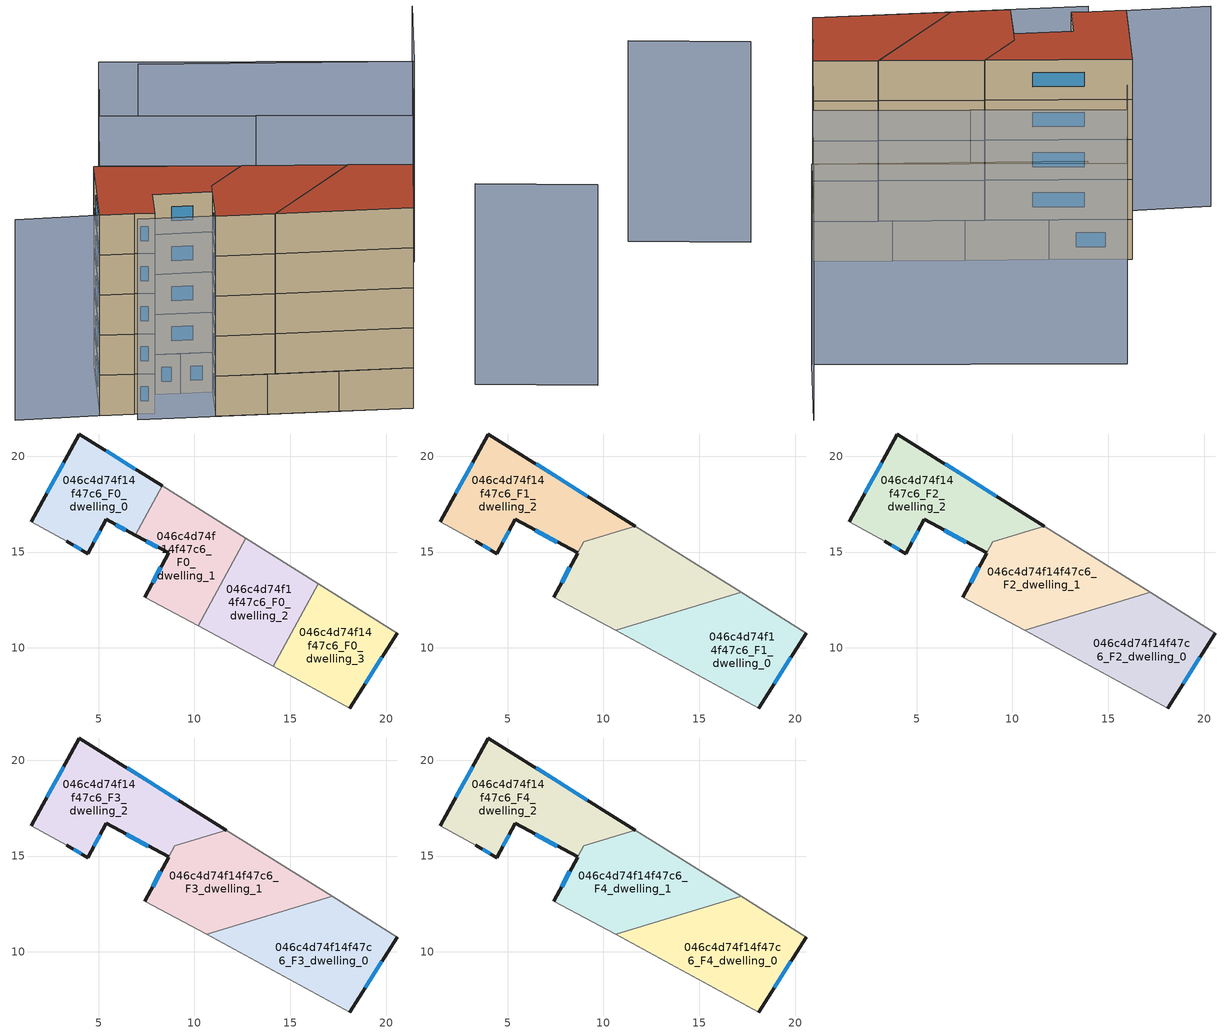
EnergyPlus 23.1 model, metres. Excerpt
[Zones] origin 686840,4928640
046c4d74f14f47c6_F0_dwelling_0
 floor ground (EU_floor_Construction): 8.31,18.45 6.92,15.88 5.39,16.7 4.44,14.92 3.34,15.56 1.49,16.58 3.99,21.16 z0
 wall outside (EU_wall_Construction): 8.31,18.45 3.99,21.16 1.49,16.58 / 3.34,15.56 4.44,14.92 5.39,16.7 6.92,15.88 z0:3
 wall adiabatic (EU_wall_Construction): 1.49,16.58 3.34,15.56 z0:3
 wall to 046c4d74f14f47c6_F0_dwelling_1 (EU_wall_Construction): 6.92,15.88 8.31,18.45 z0:3
 window (EU_Window_Construction): 3.17,19.67 2.3,18.07 / 6.91,19.33 5.4,20.28 / 5.89,16.43 6.42,16.15 / 4.75,15.5 5.08,16.12 / 3.7,15.35 4.08,15.13 z0.98:2.02
046c4d74f14f47c6_F0_dwelling_1
 floor ground (EU_floor_Construction): 12.68,15.72 10.2,11.14 7.42,12.65 8.65,14.95 6.92,15.88 8.31,18.45 z0
 wall outside (EU_wall_Construction): 6.92,15.88 8.65,14.95 7.42,12.65 z0:3
 wall adiabatic (EU_wall_Construction): 12.68,15.72 8.31,18.45 / 7.42,12.65 10.2,11.14 z0:3
 wall to 046c4d74f14f47c6_F0_dwelling_2 (EU_wall_Construction): 10.2,11.14 12.68,15.72 z0:3
 window (EU_Window_Construction): 8.25,14.2 7.82,13.4 / 7.48,15.58 8.09,15.25 z0.98:2.02
046c4d74f14f47c6_F0_dwelling_2
 floor ground (EU_floor_Construction): 16.45,13.36 14.1,9.03 10.2,11.14 12.68,15.72 z0
 wall adiabatic (EU_wall_Construction): 16.45,13.36 12.68,15.72 / 10.2,11.14 14.1,9.03 z0:3
 wall to 046c4d74f14f47c6_F0_dwelling_3 (EU_wall_Construction): 14.1,9.03 16.45,13.36 z0:3
046c4d74f14f47c6_F0_dwelling_3
 floor ground (EU_floor_Construction): 20.58,10.77 18.1,6.86 14.1,9.03 16.45,13.36 z0
 wall outside (EU_wall_Construction): 18.1,6.86 20.58,10.77 z0:3
 wall adiabatic (EU_wall_Construction): 20.58,10.77 16.45,13.36 / 14.1,9.03 18.1,6.86 z0:3
 window (EU_Window_Construction): 18.9,8.13 19.77,9.5 z0.98:2.02
046c4d74f14f47c6_F1_dwelling_0
 floor to 046c4d74f14f47c6_F0_dwelling_3 (EU_floor_Construction): 20.58,10.77 18.1,6.86 14.1,9.03 16.01,12.54 17.18,12.9 z3
 floor to 046c4d74f14f47c6_F0_dwelling_2 (EU_floor_Construction): 16.01,12.54 14.1,9.03 10.63,10.91 z3
 wall outside (EU_wall_Construction): 18.1,6.86 20.58,10.77 z3:6
 wall adiabatic (EU_wall_Construction): 20.58,10.77 17.19,12.9 / 10.63,10.91 18.1,6.86 z3:6
 wall to 046c4d74f14f47c6_F1_dwelling_1 (EU_wall_Construction): 17.19,12.9 10.63,10.91 z3:6
 window (EU_Window_Construction): 18.9,8.13 19.77,9.5 z3.98:5.02
046c4d74f14f47c6_F1_dwelling_1
 floor to 046c4d74f14f47c6_F0_dwelling_1 (EU_floor_Construction): 12.68,15.72 10.2,11.14 7.42,12.65 8.65,14.95 8.96,15.54 11.66,16.36 z3
 floor to 046c4d74f14f47c6_F0_dwelling_2 (EU_floor_Construction): 16.45,13.36 16.01,12.54 10.63,10.91 10.2,11.14 12.68,15.72 z3
 floor to 046c4d74f14f47c6_F0_dwelling_3 (EU_floor_Construction): 17.18,12.9 16.01,12.54 16.45,13.36 z3
 wall outside (EU_wall_Construction): 8.65,14.95 7.42,12.65 z3:6
 wall to 046c4d74f14f47c6_F1_dwelling_2 (EU_wall_Construction): 8.96,15.54 8.65,14.95 / 11.66,16.36 8.97,15.54 z3:6
 wall adiabatic (EU_wall_Construction): 17.19,12.9 11.66,16.36 / 7.42,12.65 10.63,10.91 z3:6
 window (EU_Window_Construction): 8.25,14.2 7.82,13.4 z3.98:5.02
046c4d74f14f47c6_F1_dwelling_2
 floor to 046c4d74f14f47c6_F0_dwelling_0 (EU_floor_Construction): 8.31,18.45 6.92,15.88 5.39,16.7 4.44,14.92 3.34,15.56 1.49,16.58 3.99,21.16 z3
 floor to 046c4d74f14f47c6_F0_dwelling_1 (EU_floor_Construction): 11.66,16.36 8.96,15.54 8.65,14.95 6.92,15.88 8.31,18.45 z3
 wall outside (EU_wall_Construction): 3.34,15.56 4.44,14.92 5.39,16.7 8.65,14.95 / 11.66,16.36 3.99,21.16 1.49,16.58 z3:6
 wall adiabatic (EU_wall_Construction): 1.49,16.58 3.34,15.56 z3:6
 window (EU_Window_Construction): 4.75,15.5 5.08,16.12 / 3.7,15.35 4.08,15.13 / 3.17,19.67 2.3,18.07 / 9.17,17.92 6.48,19.6 / 6.45,16.13 7.59,15.52 z3.98:5.02
046c4d74f14f47c6_F2_dwelling_0
 floor to 046c4d74f14f47c6_F1_dwelling_0 (EU_floor_Construction): 20.58,10.77 18.1,6.86 10.63,10.91 17.19,12.9 z6
 wall outside (EU_wall_Construction): 18.1,6.86 20.58,10.77 z6:9
 wall adiabatic (EU_wall_Construction): 20.58,10.77 17.19,12.9 / 10.63,10.91 18.1,6.86 z6:9
 wall to 046c4d74f14f47c6_F2_dwelling_1 (EU_wall_Construction): 17.19,12.9 10.63,10.91 z6:9
 window (EU_Window_Construction): 18.9,8.13 19.77,9.5 z6.98:8.02
046c4d74f14f47c6_F2_dwelling_1
 floor to 046c4d74f14f47c6_F1_dwelling_1 (EU_floor_Construction): 17.19,12.9 10.63,10.91 7.42,12.65 8.65,14.95 8.96,15.54 11.66,16.36 z6
 wall outside (EU_wall_Construction): 8.65,14.95 7.42,12.65 z6:9
 wall to 046c4d74f14f47c6_F2_dwelling_2 (EU_wall_Construction): 8.96,15.54 8.65,14.95 / 11.66,16.36 8.97,15.54 z6:9
 wall adiabatic (EU_wall_Construction): 17.19,12.9 11.66,16.36 / 7.42,12.65 10.63,10.91 z6:9
 window (EU_Window_Construction): 8.25,14.2 7.82,13.4 z6.98:8.02
046c4d74f14f47c6_F2_dwelling_2
 floor to 046c4d74f14f47c6_F1_dwelling_2 (EU_floor_Construction): 11.66,16.36 8.96,15.54 8.65,14.95 5.39,16.7 4.44,14.92 3.34,15.56 1.49,16.58 3.99,21.16 z6
 wall outside (EU_wall_Construction): 3.34,15.56 4.44,14.92 5.39,16.7 8.65,14.95 / 11.66,16.36 3.99,21.16 1.49,16.58 z6:9
 wall adiabatic (EU_wall_Construction): 1.49,16.58 3.34,15.56 z6:9
 window (EU_Window_Construction): 4.75,15.5 5.08,16.12 / 3.7,15.35 4.08,15.13 / 3.17,19.67 2.3,18.07 / 9.17,17.92 6.48,19.6 / 6.45,16.13 7.59,15.52 z6.98:8.02
046c4d74f14f47c6_F3_dwelling_0
 floor to 046c4d74f14f47c6_F2_dwelling_0 (EU_floor_Construction): 20.58,10.77 18.1,6.86 10.63,10.91 17.19,12.9 z9
 wall outside (EU_wall_Construction): 18.1,6.86 20.58,10.77 z9:12
 wall adiabatic (EU_wall_Construction): 20.58,10.77 17.19,12.9 / 10.63,10.91 18.1,6.86 z9:12
 wall to 046c4d74f14f47c6_F3_dwelling_1 (EU_wall_Construction): 17.19,12.9 10.63,10.91 z9:12
 window (EU_Window_Construction): 18.9,8.13 19.77,9.5 z9.98:11.02
046c4d74f14f47c6_F3_dwelling_1
 floor to 046c4d74f14f47c6_F2_dwelling_1 (EU_floor_Construction): 17.19,12.9 10.63,10.91 7.42,12.65 8.65,14.95 8.96,15.54 11.66,16.36 z9
 wall outside (EU_wall_Construction): 8.65,14.95 7.42,12.65 z9:12
 wall to 046c4d74f14f47c6_F3_dwelling_2 (EU_wall_Construction): 8.96,15.54 8.65,14.95 / 11.66,16.36 8.97,15.54 z9:12
 wall adiabatic (EU_wall_Construction): 17.19,12.9 11.66,16.36 / 7.42,12.65 10.63,10.91 z9:12
 window (EU_Window_Construction): 8.25,14.2 7.82,13.4 z9.98:11.02
046c4d74f14f47c6_F3_dwelling_2
 floor to 046c4d74f14f47c6_F2_dwelling_2 (EU_floor_Construction): 11.66,16.36 8.96,15.54 8.65,14.95 5.39,16.7 4.44,14.92 3.34,15.56 1.49,16.58 3.99,21.16 z9
 wall outside (EU_wall_Construction): 3.34,15.56 4.44,14.92 5.39,16.7 8.65,14.95 / 11.66,16.36 3.99,21.16 1.49,16.58 z9:12
 wall adiabatic (EU_wall_Construction): 1.49,16.58 3.34,15.56 z9:12
 window (EU_Window_Construction): 4.75,15.5 5.08,16.12 / 3.7,15.35 4.08,15.13 / 3.17,19.67 2.3,18.07 / 9.17,17.92 6.48,19.6 / 6.45,16.13 7.59,15.52 z9.98:11.02
046c4d74f14f47c6_F4_dwelling_0
 floor to 046c4d74f14f47c6_F3_dwelling_0 (EU_floor_Construction): 20.58,10.77 18.1,6.86 10.63,10.91 17.19,12.9 z12
 wall outside (EU_wall_Construction): 18.1,6.86 20.58,10.77 z12:15
 wall adiabatic (EU_wall_Construction): 20.58,10.77 17.19,12.9 / 10.63,10.91 18.1,6.86 z12:15
 wall to 046c4d74f14f47c6_F4_dwelling_1 (EU_wall_Construction): 17.19,12.9 10.63,10.91 z12:15
 window (EU_Window_Construction): 18.9,8.13 19.77,9.5 z12.98:14.02
 roof outside (EU_roof_Construction): 18.1,6.86 20.58,10.77 17.19,12.9 10.63,10.91 z15
046c4d74f14f47c6_F4_dwelling_1
 floor to 046c4d74f14f47c6_F3_dwelling_1 (EU_floor_Construction): 17.19,12.9 10.63,10.91 7.42,12.65 8.65,14.95 8.96,15.54 11.66,16.36 z12
 wall outside (EU_wall_Construction): 8.65,14.95 7.42,12.65 z12:15
 wall to 046c4d74f14f47c6_F4_dwelling_2 (EU_wall_Construction): 8.96,15.54 8.65,14.95 / 11.66,16.36 8.97,15.54 z12:15
 wall adiabatic (EU_wall_Construction): 17.19,12.9 11.66,16.36 / 7.42,12.65 10.63,10.91 z12:15
 window (EU_Window_Construction): 8.25,14.2 7.82,13.4 z12.98:14.02
 roof outside (EU_roof_Construction): 17.19,12.9 11.66,16.36 8.97,15.54 7.42,12.65 10.63,10.91 z15
046c4d74f14f47c6_F4_dwelling_2
 floor to 046c4d74f14f47c6_F3_dwelling_2 (EU_floor_Construction): 11.66,16.36 8.96,15.54 8.65,14.95 5.39,16.7 4.44,14.92 3.34,15.56 1.49,16.58 3.99,21.16 z12
 wall outside (EU_wall_Construction): 3.34,15.56 4.44,14.92 5.39,16.7 8.65,14.95 / 11.66,16.36 3.99,21.16 1.49,16.58 z12:15
 wall adiabatic (EU_wall_Construction): 1.49,16.58 3.34,15.56 z12:15
 window (EU_Window_Construction): 4.75,15.5 5.08,16.12 / 3.7,15.35 4.08,15.13 / 3.17,19.67 2.3,18.07 / 9.17,17.92 6.48,19.6 / 6.45,16.13 7.59,15.52 z12.98:14.02
 roof outside (EU_roof_Construction): 11.66,16.36 3.99,21.16 1.49,16.58 3.34,15.56 4.44,14.92 5.39,16.7 8.65,14.95 8.96,15.54 z15
shading: 3.19,14.94 18.1,6.86 / -3.15,18.99 3.36,15.61 / 29.74,25.06 26.62,20 / 26.62,20 12.21,28.89 / 22.66,6.94 28.95,2.78 / 7.17,25.54 23.43,15.22 / 23.43,15.22 20.56,10.7 / 20.56,10.7 4.3,21.02 / 4.3,21.02 7.17,25.54 / 23.45,15.21 7.19,25.53 / 7.19,25.53 10.27,30.38 / 10.27,30.38 26.53,20.06 / 26.53,20.06 23.45,15.21 z0:15
[Building]
EU S2 Campaign: North Axis=0; Terrain=City; Solar Distribution=FullExterior
[Site:Location]
Bologna: Latitude=44.5; Longitude=11.25; Time Zone=1; Elevation=37
[SizingPeriod:WeatherFileDays]
AnnualSizingPeriod: Begin Month=1; Begin Day of Month=1; End Month=12; End Day of Month=31; Day of Week for Start Day=Monday; Use Weather File Daylight Saving Period=No; Use Weather File Rain and Snow Indicators=No
[MATERIAL]
EU_InternalMass_Material: Roughness=MediumRough; Thickness=0.1; Conductivity=1; Density=1800; Specific Heat=900; Thermal Absorptance=0.9; Solar Absorptance=0.7; Visible Absorptance=0.7
[MATERIAL:NOMASS] Roughness=MediumRough; Thermal Absorptance=0.9; Solar Absorptance=0.7; Visible Absorptance=0.7
Name | Thermal Resistance
EU_wall_NoMass | 0.905828
EU_roof_NoMass | 0.37593
EU_floor_NoMass | 0.67114
[WINDOWMATERIAL:SIMPLEGLAZINGSYSTEM]
EU_Window_SimpleGlazing: UFactor=4.52486; Solar Heat Gain Coefficient=0.85; Visible Transmittance=0.85
[CONSTRUCTION]
EU_wall_Construction: EU_wall_NoMass
EU_roof_Construction: EU_roof_NoMass
EU_floor_Construction: EU_floor_NoMass
EU_InternalMass_Construction: EU_InternalMass_Material
EU_Window_Construction: EU_Window_SimpleGlazing
[ZONE] Type=1; Multiplier=1; Ceiling Height=autocalculate; Floor Area=autocalculate; Part of Total Floor Area=Yes
Name | Volume
046c4d74f14f47c6_F0_dwelling_0 | 67.3821
046c4d74f14f47c6_F1_dwelling_0; 046c4d74f14f47c6_F2_dwelling_0; 046c4d74f14f47c6_F3_dwelling_0; 046c4d74f14f47c6_F4_dwelling_0 | 89.8484
046c4d74f14f47c6_F0_dwelling_1 | 67.3865
046c4d74f14f47c6_F1_dwelling_1; 046c4d74f14f47c6_F2_dwelling_1; 046c4d74f14f47c6_F3_dwelling_1; 046c4d74f14f47c6_F4_dwelling_1 | 89.1892
046c4d74f14f47c6_F0_dwelling_2 | 67.3777
046c4d74f14f47c6_F1_dwelling_2; 046c4d74f14f47c6_F2_dwelling_2; 046c4d74f14f47c6_F3_dwelling_2; 046c4d74f14f47c6_F4_dwelling_2 | 90.5134
046c4d74f14f47c6_F0_dwelling_3 | 67.3923
[INTERNALMASS] Construction=EU_InternalMass_Construction
Name | Zone or ZoneList | Surface Area
046c4d74f14f47c6_F0_dwelling_0_EU_InternalMass | 046c4d74f14f47c6_F0_dwelling_0 | 22.4606
046c4d74f14f47c6_F0_dwelling_1_EU_InternalMass | 046c4d74f14f47c6_F0_dwelling_1 | 22.4619
046c4d74f14f47c6_F0_dwelling_2_EU_InternalMass | 046c4d74f14f47c6_F0_dwelling_2 | 22.4593
046c4d74f14f47c6_F0_dwelling_3_EU_InternalMass | 046c4d74f14f47c6_F0_dwelling_3 | 22.4638
046c4d74f14f47c6_F1_dwelling_0_EU_InternalMass | 046c4d74f14f47c6_F1_dwelling_0 | 29.9493
046c4d74f14f47c6_F1_dwelling_1_EU_InternalMass | 046c4d74f14f47c6_F1_dwelling_1 | 29.7307
046c4d74f14f47c6_F1_dwelling_2_EU_InternalMass | 046c4d74f14f47c6_F1_dwelling_2 | 30.1702
046c4d74f14f47c6_F2_dwelling_0_EU_InternalMass | 046c4d74f14f47c6_F2_dwelling_0 | 29.9493
046c4d74f14f47c6_F2_dwelling_1_EU_InternalMass | 046c4d74f14f47c6_F2_dwelling_1 | 29.7307
046c4d74f14f47c6_F2_dwelling_2_EU_InternalMass | 046c4d74f14f47c6_F2_dwelling_2 | 30.1702
046c4d74f14f47c6_F3_dwelling_0_EU_InternalMass | 046c4d74f14f47c6_F3_dwelling_0 | 29.9493
046c4d74f14f47c6_F3_dwelling_1_EU_InternalMass | 046c4d74f14f47c6_F3_dwelling_1 | 29.7307
046c4d74f14f47c6_F3_dwelling_2_EU_InternalMass | 046c4d74f14f47c6_F3_dwelling_2 | 30.1702
046c4d74f14f47c6_F4_dwelling_0_EU_InternalMass | 046c4d74f14f47c6_F4_dwelling_0 | 29.9493
046c4d74f14f47c6_F4_dwelling_1_EU_InternalMass | 046c4d74f14f47c6_F4_dwelling_1 | 29.7307
046c4d74f14f47c6_F4_dwelling_2_EU_InternalMass | 046c4d74f14f47c6_F4_dwelling_2 | 30.1702
[OTHEREQUIPMENT] Fuel Type=Electricity; Design Level Calculation Method=Watts/Area; Power per Zone Floor Area=1; Fraction Latent=0; Fraction Radiant=0; Fraction Lost=0; Carbon Dioxide Generation Rate=0; EndUse Subcategory=EU_Step8_InternalGains
Name | Zone or ZoneList or Space or SpaceList | Schedule
EU_Step8_InternalGain_046c4d74f14f47c6_F0_dwelling_0_f000 | 046c4d74f14f47c6_F0_dwelling_0 | EU_Step8_GainSchedule_046c4d74f14f47c6_F0_dwelling_0_f000
EU_Step8_InternalGain_046c4d74f14f47c6_F0_dwelling_1_f000 | 046c4d74f14f47c6_F0_dwelling_1 | EU_Step8_GainSchedule_046c4d74f14f47c6_F0_dwelling_1_f000
EU_Step8_InternalGain_046c4d74f14f47c6_F0_dwelling_2_f000 | 046c4d74f14f47c6_F0_dwelling_2 | EU_Step8_GainSchedule_046c4d74f14f47c6_F0_dwelling_2_f000
EU_Step8_InternalGain_046c4d74f14f47c6_F0_dwelling_3_f000 | 046c4d74f14f47c6_F0_dwelling_3 | EU_Step8_GainSchedule_046c4d74f14f47c6_F0_dwelling_3_f000
EU_Step8_InternalGain_046c4d74f14f47c6_F1_dwelling_0_f000 | 046c4d74f14f47c6_F1_dwelling_0 | EU_Step8_GainSchedule_046c4d74f14f47c6_F1_dwelling_0_f000
EU_Step8_InternalGain_046c4d74f14f47c6_F1_dwelling_1_f000 | 046c4d74f14f47c6_F1_dwelling_1 | EU_Step8_GainSchedule_046c4d74f14f47c6_F1_dwelling_1_f000
EU_Step8_InternalGain_046c4d74f14f47c6_F1_dwelling_2_f000 | 046c4d74f14f47c6_F1_dwelling_2 | EU_Step8_GainSchedule_046c4d74f14f47c6_F1_dwelling_2_f000
EU_Step8_InternalGain_046c4d74f14f47c6_F2_dwelling_0_f000 | 046c4d74f14f47c6_F2_dwelling_0 | EU_Step8_GainSchedule_046c4d74f14f47c6_F2_dwelling_0_f000
EU_Step8_InternalGain_046c4d74f14f47c6_F2_dwelling_1_f000 | 046c4d74f14f47c6_F2_dwelling_1 | EU_Step8_GainSchedule_046c4d74f14f47c6_F2_dwelling_1_f000
EU_Step8_InternalGain_046c4d74f14f47c6_F2_dwelling_2_f000 | 046c4d74f14f47c6_F2_dwelling_2 | EU_Step8_GainSchedule_046c4d74f14f47c6_F2_dwelling_2_f000
EU_Step8_InternalGain_046c4d74f14f47c6_F3_dwelling_0_f000 | 046c4d74f14f47c6_F3_dwelling_0 | EU_Step8_GainSchedule_046c4d74f14f47c6_F3_dwelling_0_f000
EU_Step8_InternalGain_046c4d74f14f47c6_F3_dwelling_1_f000 | 046c4d74f14f47c6_F3_dwelling_1 | EU_Step8_GainSchedule_046c4d74f14f47c6_F3_dwelling_1_f000
EU_Step8_InternalGain_046c4d74f14f47c6_F3_dwelling_2_f000 | 046c4d74f14f47c6_F3_dwelling_2 | EU_Step8_GainSchedule_046c4d74f14f47c6_F3_dwelling_2_f000
EU_Step8_InternalGain_046c4d74f14f47c6_F4_dwelling_0_f000 | 046c4d74f14f47c6_F4_dwelling_0 | EU_Step8_GainSchedule_046c4d74f14f47c6_F4_dwelling_0_f000
EU_Step8_InternalGain_046c4d74f14f47c6_F4_dwelling_1_f000 | 046c4d74f14f47c6_F4_dwelling_1 | EU_Step8_GainSchedule_046c4d74f14f47c6_F4_dwelling_1_f000
EU_Step8_InternalGain_046c4d74f14f47c6_F4_dwelling_2_f000 | 046c4d74f14f47c6_F4_dwelling_2 | EU_Step8_GainSchedule_046c4d74f14f47c6_F4_dwelling_2_f000
[ZONEVENTILATION:DESIGNFLOWRATE] Schedule=EU_AlwaysOn; Design Flow Rate Calculation Method=AirChanges/Hour; Air Changes per Hour=0.73129; Ventilation Type=Natural; Fan Pressure Rise=0; Fan Total Efficiency=1; Constant Term Coefficient=1; Temperature Term Coefficient=0; Velocity Term Coefficient=0; Velocity Squared Term Coefficient=0; Minimum Indoor Temperature=-100; Maximum Indoor Temperature=100; Delta Temperature=-100; Minimum Outdoor Temperature=-100; Maximum Outdoor Temperature=100; Maximum Wind Speed=40
Name | Zone or ZoneList or Space or SpaceList
EU_ConstantAir_046c4d74f14f47c6_F0_dwelling_0 | 046c4d74f14f47c6_F0_dwelling_0
EU_ConstantAir_046c4d74f14f47c6_F0_dwelling_1 | 046c4d74f14f47c6_F0_dwelling_1
EU_ConstantAir_046c4d74f14f47c6_F0_dwelling_2 | 046c4d74f14f47c6_F0_dwelling_2
EU_ConstantAir_046c4d74f14f47c6_F0_dwelling_3 | 046c4d74f14f47c6_F0_dwelling_3
EU_ConstantAir_046c4d74f14f47c6_F1_dwelling_0 | 046c4d74f14f47c6_F1_dwelling_0
EU_ConstantAir_046c4d74f14f47c6_F1_dwelling_1 | 046c4d74f14f47c6_F1_dwelling_1
EU_ConstantAir_046c4d74f14f47c6_F1_dwelling_2 | 046c4d74f14f47c6_F1_dwelling_2
EU_ConstantAir_046c4d74f14f47c6_F2_dwelling_0 | 046c4d74f14f47c6_F2_dwelling_0
EU_ConstantAir_046c4d74f14f47c6_F2_dwelling_1 | 046c4d74f14f47c6_F2_dwelling_1
EU_ConstantAir_046c4d74f14f47c6_F2_dwelling_2 | 046c4d74f14f47c6_F2_dwelling_2
EU_ConstantAir_046c4d74f14f47c6_F3_dwelling_0 | 046c4d74f14f47c6_F3_dwelling_0
EU_ConstantAir_046c4d74f14f47c6_F3_dwelling_1 | 046c4d74f14f47c6_F3_dwelling_1
EU_ConstantAir_046c4d74f14f47c6_F3_dwelling_2 | 046c4d74f14f47c6_F3_dwelling_2
EU_ConstantAir_046c4d74f14f47c6_F4_dwelling_0 | 046c4d74f14f47c6_F4_dwelling_0
EU_ConstantAir_046c4d74f14f47c6_F4_dwelling_1 | 046c4d74f14f47c6_F4_dwelling_1
EU_ConstantAir_046c4d74f14f47c6_F4_dwelling_2 | 046c4d74f14f47c6_F4_dwelling_2
[HVACTEMPLATE:THERMOSTAT] Constant Heating Setpoint=20; Constant Cooling Setpoint=50
EU_HeatOnly_046c4d74f14f47c6_F0_dwelling_0; EU_HeatOnly_046c4d74f14f47c6_F0_dwelling_1; EU_HeatOnly_046c4d74f14f47c6_F0_dwelling_2; EU_HeatOnly_046c4d74f14f47c6_F0_dwelling_3; EU_HeatOnly_046c4d74f14f47c6_F1_dwelling_0; EU_HeatOnly_046c4d74f14f47c6_F1_dwelling_1; EU_HeatOnly_046c4d74f14f47c6_F1_dwelling_2; EU_HeatOnly_046c4d74f14f47c6_F2_dwelling_0; EU_HeatOnly_046c4d74f14f47c6_F2_dwelling_1; EU_HeatOnly_046c4d74f14f47c6_F2_dwelling_2; EU_HeatOnly_046c4d74f14f47c6_F3_dwelling_0; EU_HeatOnly_046c4d74f14f47c6_F3_dwelling_1; EU_HeatOnly_046c4d74f14f47c6_F3_dwelling_2; EU_HeatOnly_046c4d74f14f47c6_F4_dwelling_0; EU_HeatOnly_046c4d74f14f47c6_F4_dwelling_1; EU_HeatOnly_046c4d74f14f47c6_F4_dwelling_2
[HVACTEMPLATE:ZONE:IDEALLOADSAIRSYSTEM] System Availability Schedule=EU_AlwaysOn; Maximum Heating Supply Air Temperature=50; Minimum Cooling Supply Air Temperature=13; Maximum Heating Supply Air Humidity Ratio=0.0156; Minimum Cooling Supply Air Humidity Ratio=0.0077; Heating Limit=NoLimit; Cooling Limit=NoLimit; Heating Availability Schedule=EU_AlwaysOn; Cooling Availability Schedule=EU_CoolingOff; Dehumidification Control Type=ConstantSensibleHeatRatio; Cooling Sensible Heat Ratio=0.7; Dehumidification Setpoint=60; Humidification Control Type=None; Humidification Setpoint=30; Outdoor Air Method=None; Outdoor Air Flow Rate per Person=0.00944; Outdoor Air Flow Rate per Zone Floor Area=0; Outdoor Air Flow Rate per Zone=0; Demand Controlled Ventilation Type=None; Outdoor Air Economizer Type=NoEconomizer; Heat Recovery Type=None; Sensible Heat Recovery Effectiveness=0.7; Latent Heat Recovery Effectiveness=0.65
Name | Template Thermostat
046c4d74f14f47c6_F0_dwelling_0 | EU_HeatOnly_046c4d74f14f47c6_F0_dwelling_0
046c4d74f14f47c6_F0_dwelling_1 | EU_HeatOnly_046c4d74f14f47c6_F0_dwelling_1
046c4d74f14f47c6_F0_dwelling_2 | EU_HeatOnly_046c4d74f14f47c6_F0_dwelling_2
046c4d74f14f47c6_F0_dwelling_3 | EU_HeatOnly_046c4d74f14f47c6_F0_dwelling_3
046c4d74f14f47c6_F1_dwelling_0 | EU_HeatOnly_046c4d74f14f47c6_F1_dwelling_0
046c4d74f14f47c6_F1_dwelling_1 | EU_HeatOnly_046c4d74f14f47c6_F1_dwelling_1
046c4d74f14f47c6_F1_dwelling_2 | EU_HeatOnly_046c4d74f14f47c6_F1_dwelling_2
046c4d74f14f47c6_F2_dwelling_0 | EU_HeatOnly_046c4d74f14f47c6_F2_dwelling_0
046c4d74f14f47c6_F2_dwelling_1 | EU_HeatOnly_046c4d74f14f47c6_F2_dwelling_1
046c4d74f14f47c6_F2_dwelling_2 | EU_HeatOnly_046c4d74f14f47c6_F2_dwelling_2
046c4d74f14f47c6_F3_dwelling_0 | EU_HeatOnly_046c4d74f14f47c6_F3_dwelling_0
046c4d74f14f47c6_F3_dwelling_1 | EU_HeatOnly_046c4d74f14f47c6_F3_dwelling_1
046c4d74f14f47c6_F3_dwelling_2 | EU_HeatOnly_046c4d74f14f47c6_F3_dwelling_2
046c4d74f14f47c6_F4_dwelling_0 | EU_HeatOnly_046c4d74f14f47c6_F4_dwelling_0
046c4d74f14f47c6_F4_dwelling_1 | EU_HeatOnly_046c4d74f14f47c6_F4_dwelling_1
046c4d74f14f47c6_F4_dwelling_2 | EU_HeatOnly_046c4d74f14f47c6_F4_dwelling_2
[SIZING:ZONE] Zone Cooling Design Supply Air Temperature Input Method=SupplyAirTemperature; Zone Cooling Design Supply Air Temperature=13; Zone Heating Design Supply Air Temperature Input Method=SupplyAirTemperature; Zone Heating Design Supply Air Temperature=50; Zone Cooling Design Supply Air Humidity Ratio=0.008; Zone Heating Design Supply Air Humidity Ratio=0.008; Cooling Design Air Flow Method=DesignDay; Cooling Design Air Flow Rate=0; Cooling Minimum Air Flow per Zone Floor Area=0.000762; Cooling Minimum Air Flow=0; Cooling Minimum Air Flow Fraction=0.2; Heating Design Air Flow Method=DesignDay; Heating Design Air Flow Rate=0; Heating Maximum Air Flow per Zone Floor Area=0.002032; Heating Maximum Air Flow=0.141576; Heating Maximum Air Flow Fraction=0.3; Account for Dedicated Outdoor Air System=No; Dedicated Outdoor Air System Control Strategy=NeutralSupplyAir; Dedicated Outdoor Air Low Setpoint Temperature for Design=autosize; Dedicated Outdoor Air High Setpoint Temperature for Design=autosize; Zone Load Sizing Method=Sensible Load Only No Latent Load; Zone Latent Cooling Design Supply Air Humidity Ratio Input Method=HumidityRatioDifference; Zone Cooling Design Supply Air Humidity Ratio Difference=0.005; Zone Latent Heating Design Supply Air Humidity Ratio Input Method=HumidityRatioDifference; Zone Humidification Design Supply Air Humidity Ratio Difference=0.005
046c4d74f14f47c6_F0_dwelling_0; 046c4d74f14f47c6_F0_dwelling_1; 046c4d74f14f47c6_F0_dwelling_2; 046c4d74f14f47c6_F0_dwelling_3; 046c4d74f14f47c6_F1_dwelling_0; 046c4d74f14f47c6_F1_dwelling_1; 046c4d74f14f47c6_F1_dwelling_2; 046c4d74f14f47c6_F2_dwelling_0; 046c4d74f14f47c6_F2_dwelling_1; 046c4d74f14f47c6_F2_dwelling_2; 046c4d74f14f47c6_F3_dwelling_0; 046c4d74f14f47c6_F3_dwelling_1; 046c4d74f14f47c6_F3_dwelling_2; 046c4d74f14f47c6_F4_dwelling_0; 046c4d74f14f47c6_F4_dwelling_1; 046c4d74f14f47c6_F4_dwelling_2
[SCHEDULE:CONSTANT]
Name | Hourly Value
EU_AlwaysOn | 1
EU_CoolingOff | 0
[SCHEDULE:FILE] Column Number=1; Rows to Skip at Top=0; Number of Hours of Data=8760; Column Separator=Comma; Interpolate to Timestep=No; Minutes per Item=60; Adjust Schedule for Daylight Savings=Yes
Name | File
EU_Step8_GainSchedule_046c4d74f14f47c6_F0_dwelling_0_f000 | ../../schedules/046c4d74f14f47c6/046c4d74f14f47c6_F0_dwelling_0_f000_gain.csv
EU_Step8_GainSchedule_046c4d74f14f47c6_F0_dwelling_1_f000 | ../../schedules/046c4d74f14f47c6/046c4d74f14f47c6_F0_dwelling_1_f000_gain.csv
EU_Step8_GainSchedule_046c4d74f14f47c6_F0_dwelling_2_f000 | ../../schedules/046c4d74f14f47c6/046c4d74f14f47c6_F0_dwelling_2_f000_gain.csv
EU_Step8_GainSchedule_046c4d74f14f47c6_F0_dwelling_3_f000 | ../../schedules/046c4d74f14f47c6/046c4d74f14f47c6_F0_dwelling_3_f000_gain.csv
EU_Step8_GainSchedule_046c4d74f14f47c6_F1_dwelling_0_f000 | ../../schedules/046c4d74f14f47c6/046c4d74f14f47c6_F1_dwelling_0_f000_gain.csv
EU_Step8_GainSchedule_046c4d74f14f47c6_F1_dwelling_1_f000 | ../../schedules/046c4d74f14f47c6/046c4d74f14f47c6_F1_dwelling_1_f000_gain.csv
EU_Step8_GainSchedule_046c4d74f14f47c6_F1_dwelling_2_f000 | ../../schedules/046c4d74f14f47c6/046c4d74f14f47c6_F1_dwelling_2_f000_gain.csv
EU_Step8_GainSchedule_046c4d74f14f47c6_F2_dwelling_0_f000 | ../../schedules/046c4d74f14f47c6/046c4d74f14f47c6_F2_dwelling_0_f000_gain.csv
EU_Step8_GainSchedule_046c4d74f14f47c6_F2_dwelling_1_f000 | ../../schedules/046c4d74f14f47c6/046c4d74f14f47c6_F2_dwelling_1_f000_gain.csv
EU_Step8_GainSchedule_046c4d74f14f47c6_F2_dwelling_2_f000 | ../../schedules/046c4d74f14f47c6/046c4d74f14f47c6_F2_dwelling_2_f000_gain.csv
EU_Step8_GainSchedule_046c4d74f14f47c6_F3_dwelling_0_f000 | ../../schedules/046c4d74f14f47c6/046c4d74f14f47c6_F3_dwelling_0_f000_gain.csv
EU_Step8_GainSchedule_046c4d74f14f47c6_F3_dwelling_1_f000 | ../../schedules/046c4d74f14f47c6/046c4d74f14f47c6_F3_dwelling_1_f000_gain.csv
EU_Step8_GainSchedule_046c4d74f14f47c6_F3_dwelling_2_f000 | ../../schedules/046c4d74f14f47c6/046c4d74f14f47c6_F3_dwelling_2_f000_gain.csv
EU_Step8_GainSchedule_046c4d74f14f47c6_F4_dwelling_0_f000 | ../../schedules/046c4d74f14f47c6/046c4d74f14f47c6_F4_dwelling_0_f000_gain.csv
EU_Step8_GainSchedule_046c4d74f14f47c6_F4_dwelling_1_f000 | ../../schedules/046c4d74f14f47c6/046c4d74f14f47c6_F4_dwelling_1_f000_gain.csv
EU_Step8_GainSchedule_046c4d74f14f47c6_F4_dwelling_2_f000 | ../../schedules/046c4d74f14f47c6/046c4d74f14f47c6_F4_dwelling_2_f000_gain.csv
